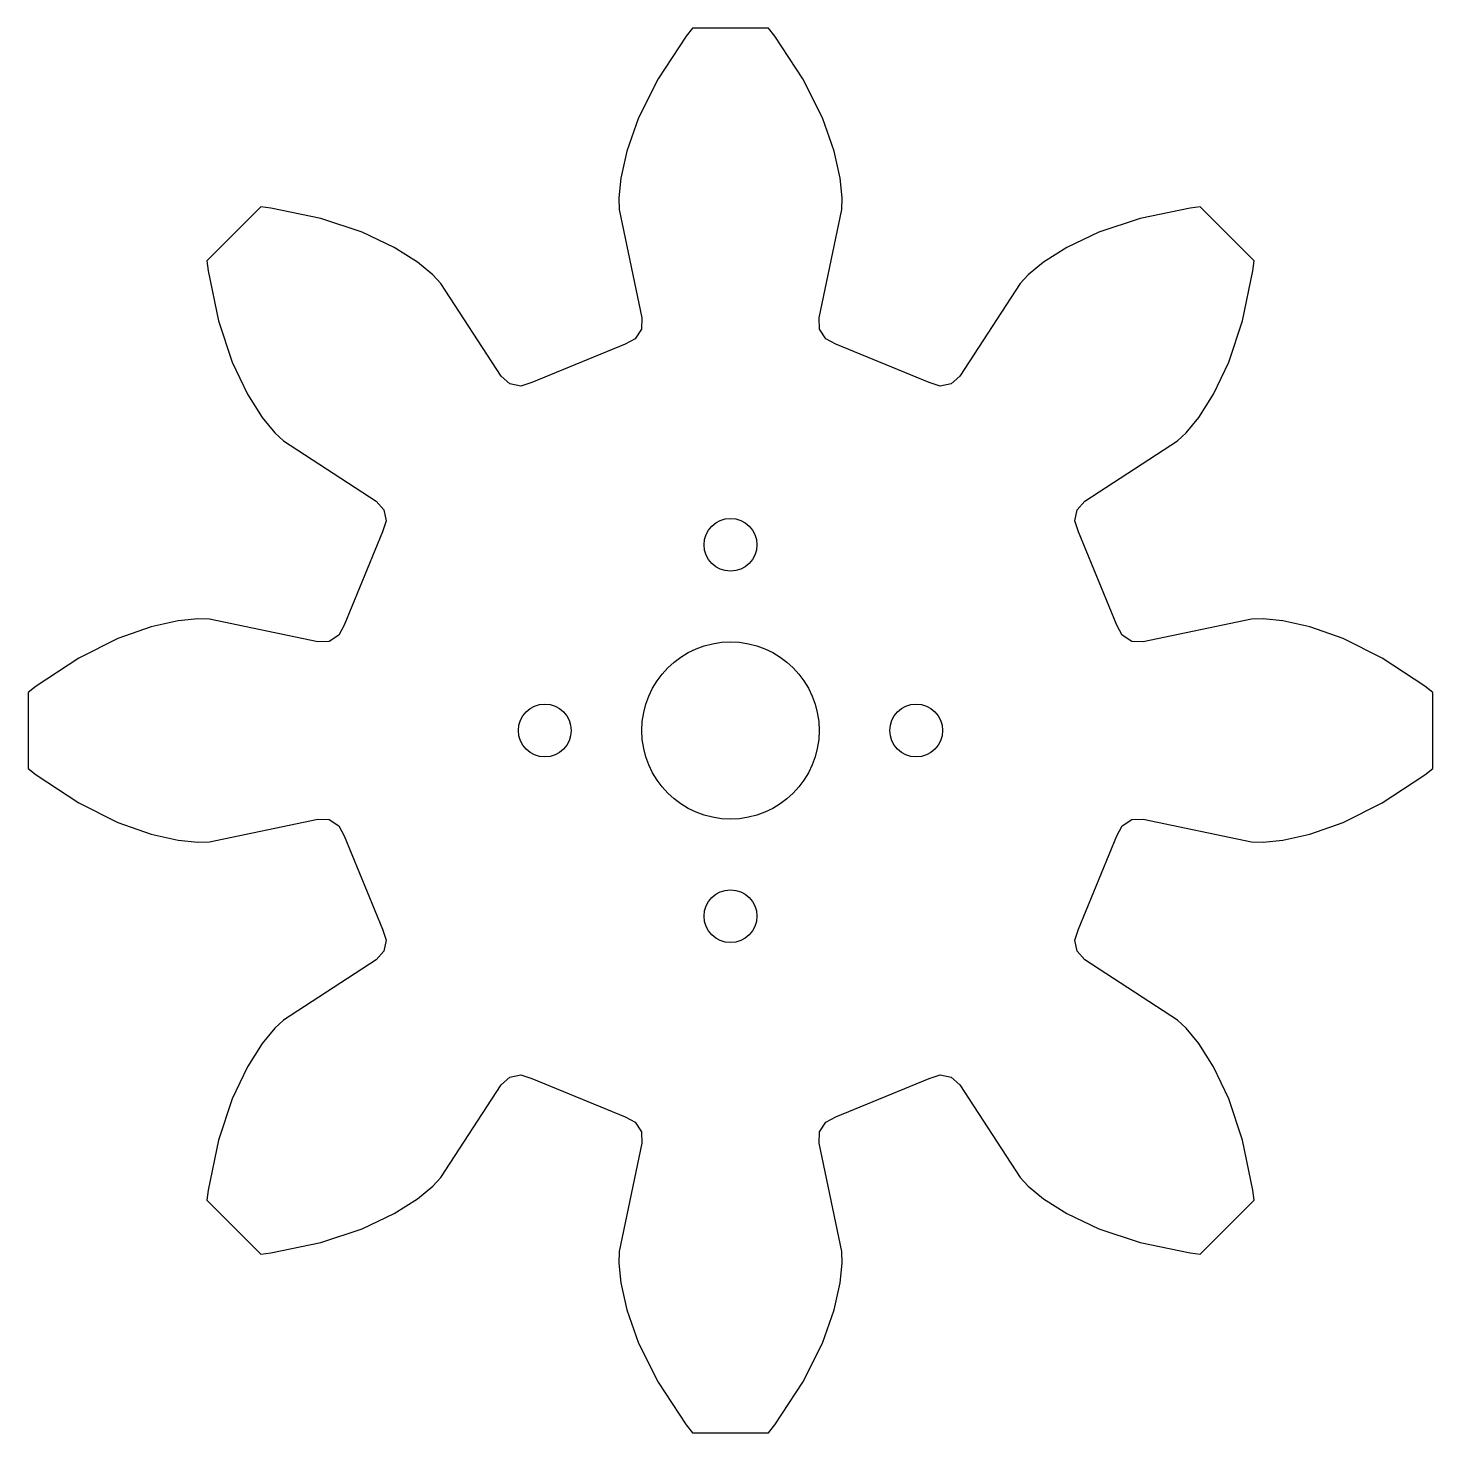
# Model space of a CAD drawing. Header units: inches. Extents: x -1.25 to 1.25, y -1.25 to 1.25.
import ezdxf

# ---------------------------------------------------------------- set-up
doc = ezdxf.new("R2010")
doc.units = ezdxf.units.IN
doc.layers.get('0').update_dxf_attribs({"linetype": 'CONTINUOUS', "lineweight": 0})
doc.layers.add('Group#1', color=7, linetype='ByLayer')

# ---------------------------------------------------------------- blocks, each defined once
blk = doc.blocks.new('hitech_holes-0')
for centre, radius in [((0, 0.33), 0.0469), ((0, 0), 0.1575), ((-0.33, 0), 0.0469), ((0.33, 0), 0.0469), ((0, -0.33), 0.0469)]:
    blk.add_circle(centre, radius)

msp = doc.modelspace()

# ---------------------------------------------------------------- linework, layer by layer
at = {"layer": 'Group#1'}
for p, q in [((-0.0676, 1.2482), (-0.0785, 1.234)), ((0.0676, 1.2482), (-0.0676, 1.2482)), ((0.0785, 1.234), (0.0676, 1.2482)), ((-0.0785, 1.234), (-0.1288, 1.158)), ((0.1288, 1.158), (0.0785, 1.234)), ((-0.1288, 1.158), (-0.1632, 1.089)), ((0.1632, 1.089), (0.1288, 1.158)), ((-0.1632, 1.089), (-0.1843, 1.0295)), ((0.1843, 1.0295), (0.1632, 1.089)), ((-0.1843, 1.0295), (-0.195, 0.9816)), ((0.195, 0.9816), (0.1843, 1.0295)), ((-0.195, 0.9816), (-0.1984, 0.9468)), ((0.1984, 0.9468), (0.195, 0.9816)), ((-0.8348, 0.9304), (-0.9304, 0.8348)), ((-0.817, 0.9281), (-0.8348, 0.9304)), ((-0.7277, 0.9099), (-0.817, 0.9281)), ((-0.1984, 0.9468), (-0.1979, 0.9258)), ((-0.1979, 0.9258), (-0.1573, 0.7333)), ((0.1573, 0.7333), (0.1979, 0.9258)), ((0.1979, 0.9258), (0.1984, 0.9468)), ((0.817, 0.9281), (0.7277, 0.9099)), ((0.8348, 0.9304), (0.817, 0.9281)), ((0.9304, 0.8348), (0.8348, 0.9304)), ((-0.6546, 0.8854), (-0.7277, 0.9099)), ((0.7277, 0.9099), (0.6546, 0.8854)), ((-0.5977, 0.8583), (-0.6546, 0.8854)), ((0.6546, 0.8854), (0.5977, 0.8583)), ((-0.5563, 0.832), (-0.5977, 0.8583)), ((0.5977, 0.8583), (0.5563, 0.832)), ((-0.9304, 0.8348), (-0.9281, 0.817)), ((-0.5292, 0.8098), (-0.5563, 0.832)), ((0.5563, 0.832), (0.5292, 0.8098)), ((0.9281, 0.817), (0.9304, 0.8348)), ((-0.9281, 0.817), (-0.9099, 0.7277)), ((-0.5146, 0.7946), (-0.5292, 0.8098)), ((0.5292, 0.8098), (0.5146, 0.7946)), ((0.9099, 0.7277), (0.9281, 0.817)), ((-0.4073, 0.6297), (-0.5146, 0.7946)), ((0.5146, 0.7946), (0.4073, 0.6297)), ((-0.9099, 0.7277), (-0.8854, 0.6546)), ((-0.1573, 0.7333), (-0.1583, 0.713)), ((0.1583, 0.713), (0.1573, 0.7333)), ((0.8854, 0.6546), (0.9099, 0.7277)), ((-0.1583, 0.713), (-0.1693, 0.696)), ((0.1693, 0.696), (0.1583, 0.713)), ((-0.1874, 0.6867), (-0.3531, 0.6181)), ((-0.1693, 0.696), (-0.1874, 0.6867)), ((0.1874, 0.6867), (0.1693, 0.696)), ((0.3531, 0.6181), (0.1874, 0.6867)), ((-0.8854, 0.6546), (-0.8583, 0.5977)), ((0.8583, 0.5977), (0.8854, 0.6546)), ((-0.3923, 0.6161), (-0.4073, 0.6297)), ((0.4073, 0.6297), (0.3923, 0.6161)), ((-0.3724, 0.6119), (-0.3923, 0.6161)), ((-0.3531, 0.6181), (-0.3724, 0.6119)), ((0.3724, 0.6119), (0.3531, 0.6181)), ((0.3923, 0.6161), (0.3724, 0.6119)), ((-0.8583, 0.5977), (-0.832, 0.5563)), ((0.832, 0.5563), (0.8583, 0.5977)), ((-0.832, 0.5563), (-0.8098, 0.5292)), ((0.8098, 0.5292), (0.832, 0.5563)), ((-0.8098, 0.5292), (-0.7946, 0.5146)), ((0.7946, 0.5146), (0.8098, 0.5292)), ((-0.7946, 0.5146), (-0.6297, 0.4073)), ((0.6297, 0.4073), (0.7946, 0.5146)), ((-0.6297, 0.4073), (-0.6161, 0.3923)), ((0.6161, 0.3923), (0.6297, 0.4073)), ((-0.6161, 0.3923), (-0.6119, 0.3724)), ((0.6119, 0.3724), (0.6161, 0.3923)), ((-0.6181, 0.3531), (-0.6867, 0.1874)), ((-0.6119, 0.3724), (-0.6181, 0.3531)), ((0.6181, 0.3531), (0.6119, 0.3724)), ((0.6867, 0.1874), (0.6181, 0.3531)), ((-1.0295, 0.1843), (-1.089, 0.1632)), ((-0.9816, 0.195), (-1.0295, 0.1843)), ((-0.9468, 0.1984), (-0.9816, 0.195)), ((-0.9258, 0.1979), (-0.9468, 0.1984)), ((-0.7333, 0.1573), (-0.9258, 0.1979)), ((-0.6867, 0.1874), (-0.696, 0.1693)), ((0.696, 0.1693), (0.6867, 0.1874)), ((0.9258, 0.1979), (0.7333, 0.1573)), ((0.9468, 0.1984), (0.9258, 0.1979)), ((0.9816, 0.195), (0.9468, 0.1984)), ((1.0295, 0.1843), (0.9816, 0.195)), ((1.089, 0.1632), (1.0295, 0.1843)), ((-1.089, 0.1632), (-1.158, 0.1288)), ((-0.713, 0.1583), (-0.7333, 0.1573)), ((-0.696, 0.1693), (-0.713, 0.1583)), ((0.713, 0.1583), (0.696, 0.1693)), ((0.7333, 0.1573), (0.713, 0.1583)), ((1.158, 0.1288), (1.089, 0.1632)), ((-1.158, 0.1288), (-1.234, 0.0785)), ((1.234, 0.0785), (1.158, 0.1288)), ((-1.234, 0.0785), (-1.2482, 0.0676)), ((1.2482, 0.0676), (1.234, 0.0785)), ((-1.2482, 0.0676), (-1.2482, -0.0676)), ((1.2482, -0.0676), (1.2482, 0.0676)), ((-1.2482, -0.0676), (-1.234, -0.0785)), ((1.234, -0.0785), (1.2482, -0.0676)), ((-1.234, -0.0785), (-1.158, -0.1288)), ((1.158, -0.1288), (1.234, -0.0785)), ((-1.158, -0.1288), (-1.089, -0.1632)), ((1.089, -0.1632), (1.158, -0.1288)), ((-1.089, -0.1632), (-1.0295, -0.1843)), ((-0.9258, -0.1979), (-0.7333, -0.1573)), ((-0.7333, -0.1573), (-0.713, -0.1583)), ((-0.713, -0.1583), (-0.696, -0.1693)), ((-0.696, -0.1693), (-0.6867, -0.1874)), ((0.6867, -0.1874), (0.696, -0.1693)), ((0.696, -0.1693), (0.713, -0.1583)), ((0.713, -0.1583), (0.7333, -0.1573)), ((0.7333, -0.1573), (0.9258, -0.1979)), ((1.0295, -0.1843), (1.089, -0.1632)), ((-1.0295, -0.1843), (-0.9816, -0.195)), ((-0.9816, -0.195), (-0.9468, -0.1984)), ((-0.9468, -0.1984), (-0.9258, -0.1979)), ((-0.6867, -0.1874), (-0.6181, -0.3531)), ((0.6181, -0.3531), (0.6867, -0.1874)), ((0.9258, -0.1979), (0.9468, -0.1984)), ((0.9468, -0.1984), (0.9816, -0.195)), ((0.9816, -0.195), (1.0295, -0.1843)), ((-0.6181, -0.3531), (-0.6119, -0.3724)), ((-0.6119, -0.3724), (-0.6161, -0.3923)), ((0.6119, -0.3724), (0.6181, -0.3531)), ((0.6161, -0.3923), (0.6119, -0.3724)), ((-0.6161, -0.3923), (-0.6297, -0.4073)), ((0.6297, -0.4073), (0.6161, -0.3923)), ((-0.6297, -0.4073), (-0.7946, -0.5146)), ((0.7946, -0.5146), (0.6297, -0.4073)), ((-0.7946, -0.5146), (-0.8098, -0.5292)), ((0.8098, -0.5292), (0.7946, -0.5146)), ((-0.8098, -0.5292), (-0.832, -0.5563)), ((0.832, -0.5563), (0.8098, -0.5292)), ((-0.832, -0.5563), (-0.8583, -0.5977)), ((0.8583, -0.5977), (0.832, -0.5563)), ((-0.8583, -0.5977), (-0.8854, -0.6546)), ((0.8854, -0.6546), (0.8583, -0.5977)), ((-0.4073, -0.6297), (-0.3923, -0.6161)), ((-0.3923, -0.6161), (-0.3724, -0.6119)), ((-0.3724, -0.6119), (-0.3531, -0.6181)), ((-0.3531, -0.6181), (-0.1874, -0.6867)), ((0.1874, -0.6867), (0.3531, -0.6181)), ((0.3531, -0.6181), (0.3724, -0.6119)), ((0.3724, -0.6119), (0.3923, -0.6161)), ((0.3923, -0.6161), (0.4073, -0.6297)), ((-0.5146, -0.7946), (-0.4073, -0.6297)), ((0.4073, -0.6297), (0.5146, -0.7946)), ((-0.8854, -0.6546), (-0.9099, -0.7277)), ((0.9099, -0.7277), (0.8854, -0.6546)), ((-0.1874, -0.6867), (-0.1693, -0.696)), ((-0.1693, -0.696), (-0.1583, -0.713)), ((0.1583, -0.713), (0.1693, -0.696)), ((0.1693, -0.696), (0.1874, -0.6867)), ((-0.1583, -0.713), (-0.1573, -0.7333)), ((0.1573, -0.7333), (0.1583, -0.713)), ((-0.9099, -0.7277), (-0.9281, -0.817)), ((-0.1573, -0.7333), (-0.1979, -0.9258)), ((0.1979, -0.9258), (0.1573, -0.7333)), ((0.9281, -0.817), (0.9099, -0.7277)), ((-0.5292, -0.8098), (-0.5146, -0.7946)), ((0.5146, -0.7946), (0.5292, -0.8098)), ((-0.9281, -0.817), (-0.9304, -0.8348)), ((-0.5563, -0.832), (-0.5292, -0.8098)), ((0.5292, -0.8098), (0.5563, -0.832)), ((0.9304, -0.8348), (0.9281, -0.817)), ((-0.9304, -0.8348), (-0.8348, -0.9304)), ((-0.5977, -0.8583), (-0.5563, -0.832)), ((0.5563, -0.832), (0.5977, -0.8583)), ((0.8348, -0.9304), (0.9304, -0.8348)), ((-0.6546, -0.8854), (-0.5977, -0.8583)), ((0.5977, -0.8583), (0.6546, -0.8854)), ((-0.7277, -0.9099), (-0.6546, -0.8854)), ((0.6546, -0.8854), (0.7277, -0.9099)), ((-0.817, -0.9281), (-0.7277, -0.9099)), ((0.7277, -0.9099), (0.817, -0.9281)), ((-0.8348, -0.9304), (-0.817, -0.9281)), ((-0.1979, -0.9258), (-0.1984, -0.9468)), ((-0.1984, -0.9468), (-0.195, -0.9816)), ((0.195, -0.9816), (0.1984, -0.9468)), ((0.1984, -0.9468), (0.1979, -0.9258)), ((0.817, -0.9281), (0.8348, -0.9304)), ((-0.195, -0.9816), (-0.1843, -1.0295)), ((0.1843, -1.0295), (0.195, -0.9816)), ((-0.1843, -1.0295), (-0.1632, -1.089)), ((0.1632, -1.089), (0.1843, -1.0295)), ((-0.1632, -1.089), (-0.1288, -1.158)), ((0.1288, -1.158), (0.1632, -1.089)), ((-0.1288, -1.158), (-0.0785, -1.234)), ((0.0785, -1.234), (0.1288, -1.158)), ((-0.0785, -1.234), (-0.0676, -1.2482)), ((-0.0676, -1.2482), (0.0676, -1.2482)), ((0.0676, -1.2482), (0.0785, -1.234))]:
    msp.add_line(p, q, dxfattribs=at)

# ---------------------------------------------------------------- block references
msp.add_blockref('hitech_holes-0', (0, 0), dxfattribs=at)

doc.saveas('drawing.dxf')
